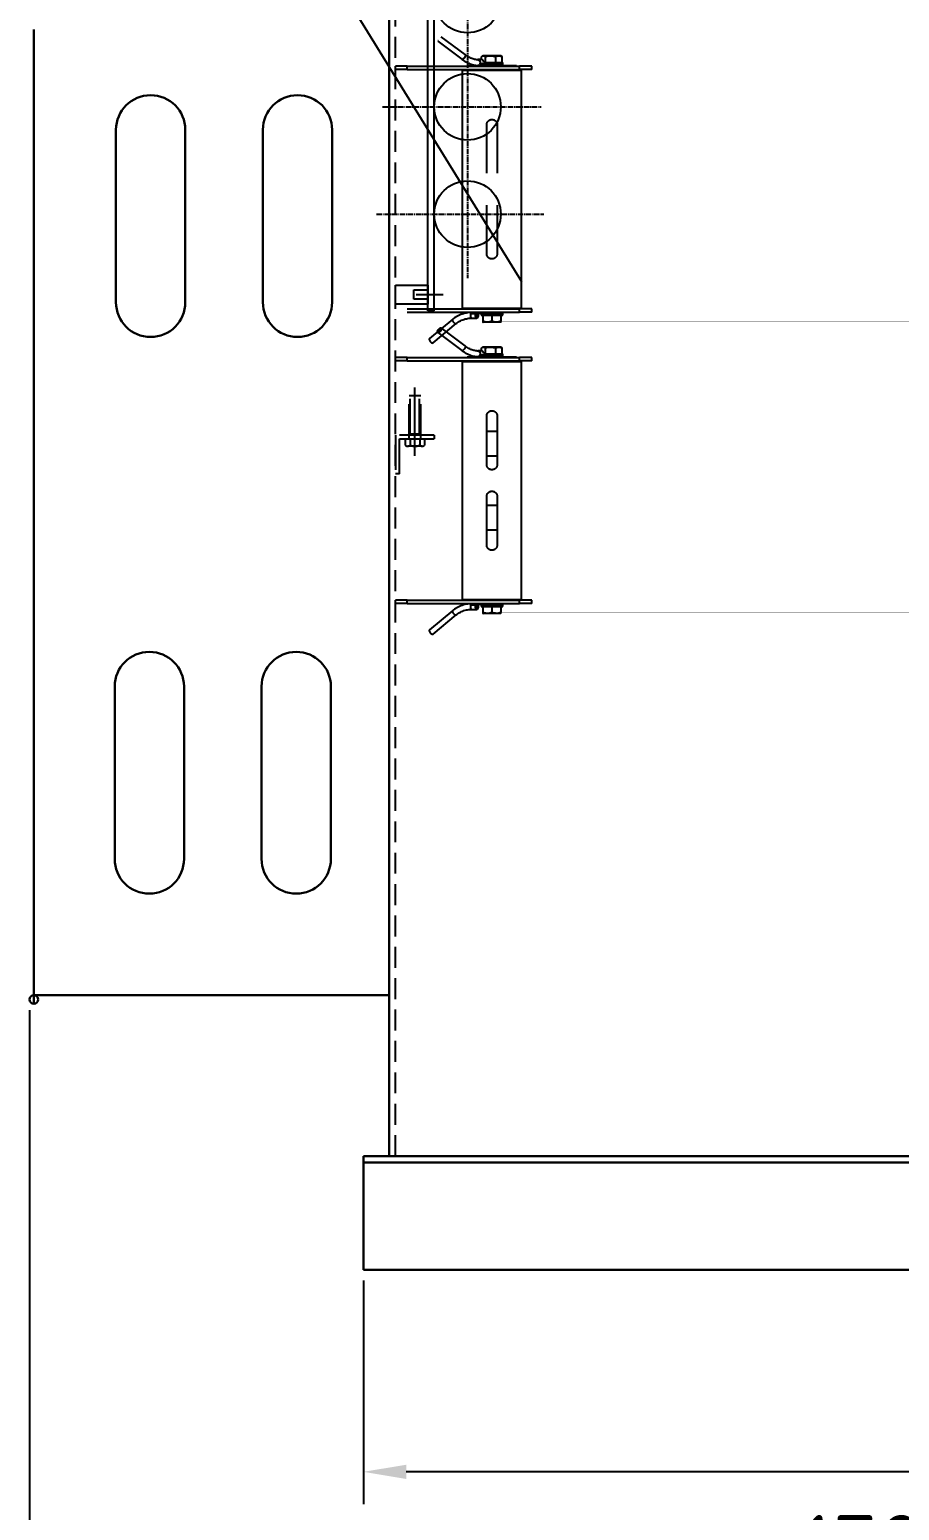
# Model space of a CAD drawing. Header units: millimetres. Extents: x 208456 to 224154, y -159503 to -153953.
# Drawn here: x 219588 to 220399, y -156872 to -155492 of the extents above; entities that cross this region are included whole.
import ezdxf

# ---------------------------------------------------------------- set-up
doc = ezdxf.new("R2010")
doc.units = ezdxf.units.MM
doc.header["$LTSCALE"] = 13
for name, pattern in [('CENTER', [50.8, 31.75, -6.35, 6.35, -6.35]), ('CENTER2', [1.125, 0.75, -0.125, 0.125, -0.125]), ('CENTERX2', [101.6, 63.5, -12.7, 12.7, -12.7]), ('DASHED', [0.75, 0.5, -0.25])]:
    doc.linetypes.add(name, pattern=pattern)
doc.layers.get('0').update_dxf_attribs({"color": 1, "linetype": 'CENTER'})
for name, color, linetype in [('1', 4, 'Continuous'), ('1轮廓实线层', 7, 'Continuous'), ('4虚线层', 6, 'DASHED'), ('中心线', 1, 'CENTER2'), ('粗实线', 4, 'Continuous')]:
    doc.layers.add(name, color=color, linetype=linetype)
doc.layers.add('标注、文本', color=3, linetype='Continuous', lineweight=25)
doc.styles.get("Standard").update_dxf_attribs({"font": 'gbenor.shx', "bigfont": 'gbcbig.shx'})
doc.dimstyles.new('1-15', dxfattribs={"dimscale": 20, "dimtxt": 3.5, "dimasz": 2, "dimexe": 1.5, "dimexo": 0.5, "dimgap": 0.5, "dimtad": 1, "dimtoh": 1, "dimdec": 1, "dimdsep": 46, "dimtxsty": 'Standard', "dimcen": 2.5, "dimclrd": 3, "dimclre": 3, "dimclrt": 3, "dimadec": 0, "dimazin": 2, "dimtfac": 1, "dimtdec": 1, "dimtmove": 0, "dimatfit": 2, "dimfxl": 1, "dimarcsym": 0})

# ---------------------------------------------------------------- blocks, each defined once
blk = doc.blocks.new('A$C5957240F')
at = {"layer": '1', "color": 1, "linetype": 'CENTERX2', "lineweight": -3, "ltscale": 0.1}
blk.add_line((18, 16.7), (18, 80.4), dxfattribs=at)
at = {"layer": '4虚线层', "ltscale": 5}
for p, q in [((12.6, 32.4), (12.6, 72.9)), ((12.6, 72.9), (23.4, 72.9)), ((13.7, 37.2), (13.7, 72.9)), ((22.3, 37.2), (22.3, 72.9)), ((23.4, 32.4), (23.4, 72.9)), ((36, 36), (0, 36)), ((0, 36), (0, 0)), ((3.6, 0), (3.6, 32.4)), ((3.6, 32.4), (36, 32.4)), ((9, 32.4), (27, 32.4)), ((9, 32.4), (9, 26.7)), ((12.6, 37.2), (23.4, 37.2)), ((13.5, 32.4), (13.5, 26.7)), ((22.5, 32.4), (22.5, 26.7)), ((27, 32.4), (27, 26.7)), ((36, 36), (36, 32.4)), ((24.8, 25.6), (18, 25.6)), ((3.6, 0), (0, 0))]:
    blk.add_line(p, q, dxfattribs=at)
at = {"layer": '4虚线层'}
blk.add_line((18, 25.6), (11.2, 25.6), dxfattribs=at)
blk.add_arc((11.2, 28.7), 3.01, 221.6088, 318.3912, dxfattribs=at)
at = {"layer": '4虚线层', "ltscale": 5}
for centre, radius, start, end in [((18, 36.2), 10.5, 244.676, 295.324), ((24.8, 28.7), 3.01, 221.6088, 318.3912)]:
    blk.add_arc(centre, radius, start, end, dxfattribs=at)
blk = doc.blocks.new('846712')
at = {"layer": '1轮廓实线层', "color": 0, "ltscale": 0.5}
for p, q in [((12564.4, -718.9), (12558.4, -718.9)), ((12558.4, -1098.9), (12558.4, -718.9)), ((12564.4, -1098.9), (12564.4, -718.9)), ((12547.6, -733.9), (12572.7, -733.9)), ((12547.6, -1083.9), (12572.7, -1083.9)), ((12558.4, -1098.9), (12564.4, -1098.9))]:
    blk.add_line(p, q, dxfattribs=at)
at = {"layer": '中心线', "color": 1, "ltscale": 0.5}
for p, q in [((12595.4, -758.1), (12595.4, -1068.6)), ((12535.8, -808.9), (12660.2, -808.9)), ((12516.2, -908.9), (12664, -908.9)), ((12510.6, -1008.9), (12666.4, -1008.9))]:
    blk.add_line(p, q, dxfattribs=at)
at = {"layer": '标注、文本'}
for centre in [(12595.4, -808.9), (12595.4, -908.9), (12595.4, -1008.9)]:
    blk.add_circle(centre, 31, dxfattribs=at)
blk = doc.blocks.new('A$C35956794')
at = {"layer": '4虚线层', "ltscale": 5}
for points in [[(17.7, 373.9), (47.7, 373.9), (47.7, 356.1), (17.7, 356.1)], [(17.7, 373.9), (47.7, 373.9), (47.7, 356.1), (17.7, 356.1)], [(34.8, 369.3), (47.7, 369.3), (47.7, 360.7), (34.8, 360.7)], [(34.8, 369.3), (47.7, 369.3), (47.7, 360.7), (34.8, 360.7)], [(17.7, 23.9), (47.7, 23.9), (47.7, 6.1), (17.7, 6.1)], [(17.7, 23.9), (47.7, 23.9), (47.7, 6.1), (17.7, 6.1)], [(34.8, 19.3), (47.7, 19.3), (47.7, 10.7), (34.8, 10.7)], [(34.8, 19.3), (47.7, 19.3), (47.7, 10.7), (34.8, 10.7)]]:
    blk.add_lwpolyline(points, close=True, dxfattribs=at)
at = {"layer": '标注、文本'}
blk.add_blockref('846712', (-12510.6, 1098.9), dxfattribs=at)
blk = doc.blocks.new('*D1668')
at = {"layer": 'Defpoints', "color": 0, "lineweight": -3, "transparency": 16777216}
for p in [(219898.9, -156647.7), (221183.9, -156647.7), (219898.9, -156836)]:
    blk.add_point(p, dxfattribs=at)
at = {"layer": '标注、文本', "color": 3, "lineweight": -2, "transparency": 16777216}
for p, q in [((219898.9, -156657.7), (219898.9, -156866)), ((221183.9, -156657.7), (221183.9, -156866)), ((221143.9, -156836), (219938.9, -156836))]:
    blk.add_line(p, q, dxfattribs=at)
at = {"layer": '标注、文本', "color": 3, "lineweight": -3, "transparency": 16777216}
for points in [[(219938.9, -156829.4), (219938.9, -156842.7), (219898.9, -156836)], [(221143.9, -156829.4), (221143.9, -156842.7), (221183.9, -156836)]]:
    blk.add_solid(points, dxfattribs=at)
at = {"layer": '标注、文本', "color": 3, "transparency": 16777216, "insert": (220541.4, -156791), "char_height": 70, "attachment_point": 5}
blk.add_mtext('1285', dxfattribs=at)
blk = doc.blocks.new('*D1673')
at = {"layer": 'Defpoints', "color": 0, "lineweight": -3, "transparency": 16777216}
for p in [(219587.7, -156395.7), (221183.9, -156647.7), (221183.9, -156956.2)]:
    blk.add_point(p, dxfattribs=at)
at = {"layer": '标注、文本', "color": 3, "lineweight": -2, "transparency": 16777216}
for p, q in [((219587.7, -156405.7), (219587.7, -156986.2)), ((221183.9, -156657.7), (221183.9, -156986.2)), ((219627.7, -156956.2), (221143.9, -156956.2))]:
    blk.add_line(p, q, dxfattribs=at)
at = {"layer": '标注、文本', "color": 3, "lineweight": -3, "transparency": 16777216}
for points in [[(219627.7, -156949.5), (219627.7, -156962.8), (219587.7, -156956.2)], [(221143.9, -156949.5), (221143.9, -156962.8), (221183.9, -156956.2)]]:
    blk.add_solid(points, dxfattribs=at)
at = {"layer": '标注、文本', "color": 3, "transparency": 16777216, "insert": (220385.8, -156911.2), "char_height": 70, "attachment_point": 5}
blk.add_mtext('1596', dxfattribs=at)

msp = doc.modelspace()

# ---------------------------------------------------------------- linework, layer by layer
at = {"color": 7, "linetype": 'Continuous', "lineweight": 25}
for p, q in [((219993.723, -155514.976), (219971.31, -155498.294)), ((219968.205, -155502.465), (219990.618, -155519.148)), ((219968.44, -155501.705), (219968.653, -155501.863)), ((219928.756, -155528.977), (219928.756, -155525.727)), ((219928.756, -155525.727), (219928.928, -155525.727)), ((219928.928, -155528.977), (219928.928, -155525.727)), ((219939.552, -155525.727), (219928.928, -155525.727)), ((219939.552, -155528.977), (219939.552, -155525.727)), ((219939.552, -155525.727), (220044.552, -155525.727)), ((219995.742, -155525.227), (219995.742, -155525.727)), ((219995.742, -155525.227), (220018.598, -155525.227)), ((220003.876, -155524.892), (220003.876, -155525.227)), ((220008.977, -155519.627), (220005.812, -155519.627)), ((220007.747, -155523.687), (220007.747, -155525.227)), ((220010.912, -155523.687), (220007.747, -155523.687)), ((220009.096, -155519.631), (220009.096, -155516.927)), ((220010.514, -155515.927), (220009.621, -155516.521)), ((220010.514, -155515.927), (220021.894, -155515.927)), ((220010.912, -155524.227), (220010.912, -155523.687)), ((220010.912, -155524.227), (220010.912, -155525.227)), ((220010.912, -155524.227), (220017.902, -155524.227)), ((220011.145, -155522.427), (220028.742, -155522.427)), ((220012.823, -155522.427), (220012.823, -155516.927)), ((220017.902, -155524.227), (220028.742, -155524.227)), ((220018.598, -155525.227), (220041.742, -155525.227)), ((220021.894, -155515.927), (220026.97, -155515.927)), ((220022.468, -155522.427), (220022.468, -155516.927)), ((220022.597, -155524.227), (220022.597, -155525.227)), ((220027.863, -155516.521), (220026.97, -155515.927)), ((220027.242, -155525.227), (220027.242, -155524.227)), ((220028.388, -155522.427), (220028.388, -155516.927)), ((220028.742, -155524.227), (220028.742, -155522.427)), ((220041.742, -155525.727), (220041.742, -155525.227)), ((220044.552, -155528.977), (220044.552, -155525.727)), ((220055.886, -155525.727), (220044.552, -155525.727)), ((220055.886, -155528.977), (220055.886, -155525.727)), ((219928.756, -155528.977), (219928.928, -155528.977)), ((219939.552, -155528.977), (219928.928, -155528.977)), ((219939.552, -155528.977), (220044.552, -155528.977)), ((219991.092, -155529.437), (219991.092, -155751.437)), ((219991.092, -155529.437), (220046.392, -155529.437)), ((219997.492, -155528.977), (219997.492, -155529.437)), ((220014.395, -155528.977), (220014.377, -155528.995)), ((220039.992, -155529.437), (220039.992, -155528.977)), ((220055.886, -155528.977), (220044.552, -155528.977)), ((220046.392, -155751.437), (220046.392, -155529.437)), ((220013.842, -155625.537), (220013.842, -155580.337)), ((220023.642, -155580.337), (220023.642, -155625.537)), ((220013.842, -155700.537), (220013.842, -155655.337)), ((220023.642, -155655.337), (220023.642, -155700.537)), ((219939.552, -155751.897), (220044.552, -155751.897)), ((219939.552, -155755.147), (220044.552, -155755.147)), ((219982.142, -155761.721), (219960.502, -155779.681)), ((219982.205, -155761.676), (219982.142, -155761.721)), ((219991.092, -155751.437), (220046.392, -155751.437)), ((219997.492, -155751.437), (219997.492, -155751.897)), ((219999.048, -155756.686), (219999.048, -155755.147)), ((220003.622, -155756.686), (219999.048, -155756.686)), ((220000.057, -155760.747), (220004.632, -155760.747)), ((220003.622, -155756.147), (220003.622, -155755.147)), ((220008.914, -155756.147), (220003.622, -155756.147)), ((220003.622, -155756.686), (220003.622, -155756.147)), ((220005.641, -155756.147), (220005.641, -155756.686)), ((220008.742, -155756.147), (220008.742, -155757.947)), ((220008.742, -155757.947), (220028.742, -155757.947)), ((220008.914, -155756.147), (220028.742, -155756.147)), ((220010.317, -155757.947), (220010.317, -155763.447)), ((220012.469, -155756.147), (220012.469, -155755.147)), ((220014.61, -155751.671), (220014.385, -155751.897)), ((220014.432, -155755.147), (220014.583, -155755.298)), ((220018.742, -155757.947), (220018.742, -155763.447)), ((220027.167, -155757.947), (220027.167, -155763.447)), ((220027.242, -155756.147), (220027.242, -155755.147)), ((220028.742, -155757.947), (220028.742, -155756.147)), ((220039.992, -155751.897), (220039.992, -155751.437)), ((220044.552, -155755.147), (220044.552, -155751.897)), ((220055.886, -155751.897), (220044.552, -155751.897)), ((220055.886, -155755.147), (220044.552, -155755.147)), ((220055.886, -155755.147), (220055.886, -155751.897)), ((219963.823, -155783.682), (219985.463, -155765.723)), ((219968.205, -155773.977), (219990.618, -155790.66)), ((219968.44, -155773.217), (219968.653, -155773.376)), ((219970.862, -155770.408), (219970.649, -155770.249)), ((219993.723, -155786.489), (219971.31, -155769.806)), ((220010.317, -155764.315), (220010.514, -155764.447)), ((220026.97, -155764.447), (220010.514, -155764.447)), ((220026.97, -155764.447), (220027.167, -155764.315)), ((220009.096, -155791.143), (220009.096, -155788.439)), ((220010.514, -155787.439), (220009.621, -155788.034)), ((220010.514, -155787.439), (220021.894, -155787.439)), ((220012.823, -155793.939), (220012.823, -155788.439)), ((220021.894, -155787.439), (220026.97, -155787.439)), ((220022.468, -155793.939), (220022.468, -155788.439)), ((220027.863, -155788.034), (220026.97, -155787.439)), ((220028.388, -155793.939), (220028.388, -155788.439)), ((219928.756, -155800.489), (219928.756, -155797.239)), ((219928.756, -155797.239), (219928.928, -155797.239)), ((219928.756, -155800.489), (219928.928, -155800.489)), ((219928.928, -155800.489), (219928.928, -155797.239)), ((219939.552, -155797.239), (219928.928, -155797.239)), ((219939.552, -155800.489), (219928.928, -155800.489)), ((219939.552, -155800.489), (219939.552, -155797.239)), ((219939.552, -155797.239), (220044.552, -155797.239)), ((219939.552, -155800.489), (220044.552, -155800.489)), ((219991.092, -155800.949), (219991.092, -156022.949)), ((219991.092, -155800.949), (220046.392, -155800.949)), ((219995.742, -155796.739), (219995.742, -155797.239)), ((219995.742, -155796.739), (220018.598, -155796.739)), ((219997.492, -155800.489), (219997.492, -155800.949)), ((220003.876, -155796.404), (220003.876, -155796.739)), ((220008.977, -155791.139), (220005.812, -155791.139)), ((220007.747, -155795.2), (220007.747, -155796.739)), ((220010.912, -155795.2), (220007.747, -155795.2)), ((220010.912, -155795.739), (220010.912, -155795.2)), ((220010.912, -155795.739), (220010.912, -155796.739)), ((220010.912, -155795.739), (220017.902, -155795.739)), ((220011.145, -155793.939), (220028.742, -155793.939)), ((220014.395, -155800.489), (220014.377, -155800.507)), ((220017.902, -155795.739), (220028.742, -155795.739)), ((220018.598, -155796.739), (220041.742, -155796.739)), ((220022.597, -155795.739), (220022.597, -155796.739)), ((220027.242, -155796.739), (220027.242, -155795.739)), ((220028.742, -155795.739), (220028.742, -155793.939)), ((220039.992, -155800.949), (220039.992, -155800.489)), ((220041.742, -155797.239), (220041.742, -155796.739)), ((220044.552, -155800.489), (220044.552, -155797.239)), ((220055.886, -155797.239), (220044.552, -155797.239)), ((220055.886, -155800.489), (220044.552, -155800.489)), ((220046.392, -156022.949), (220046.392, -155800.949)), ((220055.886, -155800.489), (220055.886, -155797.239)), ((220013.842, -155897.049), (220013.842, -155851.849)), ((220023.642, -155851.849), (220023.642, -155897.049)), ((220013.842, -155865.949), (220018.742, -155865.949)), ((220018.742, -155865.949), (220023.642, -155865.949)), ((220013.842, -155888.949), (220018.742, -155888.949)), ((220018.742, -155888.949), (220023.642, -155888.949)), ((220013.842, -155972.049), (220013.842, -155926.849)), ((220023.642, -155926.849), (220023.642, -155972.049)), ((220013.842, -155934.949), (220018.742, -155934.949)), ((220018.742, -155934.949), (220023.642, -155934.949)), ((220013.842, -155957.949), (220018.742, -155957.949)), ((220018.742, -155957.949), (220023.642, -155957.949)), ((219928.756, -156026.659), (219928.756, -156023.409)), ((219928.756, -156023.409), (219928.928, -156023.409)), ((219928.928, -156026.659), (219928.928, -156023.409)), ((219939.552, -156023.409), (219928.928, -156023.409)), ((219939.552, -156026.659), (219939.552, -156023.409)), ((219939.552, -156023.409), (220044.552, -156023.409)), ((219991.092, -156022.949), (220046.392, -156022.949)), ((219997.492, -156022.949), (219997.492, -156023.409)), ((220014.61, -156023.184), (220014.385, -156023.409)), ((220039.992, -156023.409), (220039.992, -156022.949)), ((220044.552, -156026.659), (220044.552, -156023.409)), ((220055.886, -156023.409), (220044.552, -156023.409)), ((220055.886, -156026.659), (220055.886, -156023.409)), ((219928.756, -156026.659), (219928.928, -156026.659)), ((219939.552, -156026.659), (219928.928, -156026.659)), ((219939.552, -156026.659), (220044.552, -156026.659)), ((219982.142, -156033.233), (219960.502, -156051.193)), ((219963.823, -156055.195), (219985.463, -156037.235)), ((219982.205, -156033.188), (219982.142, -156033.233)), ((219999.048, -156028.198), (219999.048, -156026.659)), ((220003.622, -156028.198), (219999.048, -156028.198)), ((220000.057, -156032.259), (220004.632, -156032.259)), ((220003.622, -156027.659), (220003.622, -156026.659)), ((220008.914, -156027.659), (220003.622, -156027.659)), ((220003.622, -156028.198), (220003.622, -156027.659)), ((220005.641, -156027.659), (220005.641, -156028.198)), ((220008.742, -156027.659), (220008.742, -156029.459)), ((220008.742, -156029.459), (220028.742, -156029.459)), ((220008.914, -156027.659), (220028.742, -156027.659)), ((220010.317, -156029.459), (220010.317, -156034.959)), ((220010.317, -156035.828), (220010.514, -156035.959)), ((220026.97, -156035.959), (220010.514, -156035.959)), ((220012.469, -156027.659), (220012.469, -156026.659)), ((220014.432, -156026.659), (220014.583, -156026.81)), ((220018.742, -156029.459), (220018.742, -156034.959)), ((220026.97, -156035.959), (220027.167, -156035.828)), ((220027.167, -156029.459), (220027.167, -156034.959)), ((220027.242, -156027.659), (220027.242, -156026.659)), ((220028.742, -156029.459), (220028.742, -156027.659)), ((220055.886, -156026.659), (220044.552, -156026.659))]:
    msp.add_line(p, q, dxfattribs=at)
at = {"color": 8, "linetype": 'Continuous', "lineweight": 25, "flags": 128}
for points in [[(219993.723, -155514.976), (219993.936, -155515.269), (219994, -155515.784), (219993.866, -155516.438), (219993.548, -155517.16), (219993.081, -155517.871), (219992.516, -155518.494), (219991.912, -155518.962)], [(219982.142, -155761.721), (219981.961, -155761.99), (219981.916, -155762.491), (219982.076, -155763.126), (219982.422, -155763.826), (219982.919, -155764.514), (219983.511, -155765.116), (219984.134, -155765.567), (219984.722, -155765.819), (219985.21, -155765.843), (219985.462, -155765.723)], [(219993.723, -155786.489), (219993.936, -155786.781), (219994, -155787.297), (219993.866, -155787.951), (219993.548, -155788.672), (219993.081, -155789.383), (219992.516, -155790.007), (219991.912, -155790.475)], [(219982.142, -156033.233), (219981.961, -156033.502), (219981.916, -156034.004), (219982.076, -156034.639), (219982.422, -156035.338), (219982.919, -156036.026), (219983.511, -156036.629), (219984.134, -156037.08), (219984.722, -156037.331), (219985.21, -156037.355), (219985.462, -156037.235)]]:
    msp.add_lwpolyline(points, dxfattribs=at)
at = {"color": 7, "linetype": 'Continuous', "lineweight": 25, "flags": 128}
for points in [[(220007.747, -155523.687), (220007.961, -155522.783), (220007.93, -155521.837), (220007.657, -155520.959), (220007.173, -155520.248), (220006.534, -155519.786), (220005.812, -155519.627), (220005.089, -155519.786), (220005.078, -155519.792)], [(220006.682, -155524.771), (220006.046, -155525.009), (220005.812, -155525.027)], [(220005.818, -155519.827), (220005.91, -155519.83), (220006.557, -155520.011), (220007.124, -155520.455), (220007.548, -155521.112), (220007.784, -155521.912), (220007.807, -155522.767), (220007.613, -155523.586), (220007.224, -155524.279), (220006.682, -155524.771)], [(220000.057, -155760.747), (219999.681, -155760.587), (219999.347, -155760.125), (219999.095, -155759.414), (219998.952, -155758.536), (219998.936, -155757.591), (219999.048, -155756.686)], [(220005.641, -155756.686), (220005.753, -155757.591), (220005.737, -155758.536), (220005.595, -155759.414), (220005.342, -155760.125), (220005.008, -155760.587), (220004.632, -155760.747), (220004.255, -155760.587), (220003.922, -155760.125), (220003.669, -155759.414), (220003.527, -155758.536), (220003.51, -155757.591), (220003.622, -155756.686)], [(220004.452, -155756.151), (220004.188, -155756.458), (220003.992, -155756.991), (220003.893, -155757.67), (220003.907, -155758.391), (220004.031, -155759.045), (220004.246, -155759.531), (220004.52, -155759.776), (220004.811, -155759.742), (220005.075, -155759.435), (220005.271, -155758.902), (220005.37, -155758.223), (220005.357, -155757.502), (220005.233, -155756.848), (220005.017, -155756.362), (220004.804, -155756.147)], [(220004.632, -155756.147), (220004.91, -155756.284), (220005.146, -155756.674), (220005.303, -155757.258), (220005.359, -155757.947), (220005.303, -155758.635), (220005.146, -155759.219), (220004.91, -155759.609), (220004.632, -155759.747), (220004.354, -155759.609), (220004.118, -155759.219), (220003.96, -155758.635), (220003.905, -155757.947), (220003.96, -155757.258), (220004.118, -155756.674), (220004.354, -155756.284), (220004.632, -155756.147)], [(219969.499, -155773.792), (219968.924, -155774.054), (219968.439, -155774.082), (219968.097, -155773.872), (219967.935, -155773.448), (219967.97, -155772.855), (219968.199, -155772.158), (219968.597, -155771.432), (219969.121, -155770.756), (219969.713, -155770.202), (219970.311, -155769.832), (219970.848, -155769.685), (219971.267, -155769.777), (219971.523, -155770.098), (219971.587, -155770.614), (219971.453, -155771.268), (219971.135, -155771.99), (219970.668, -155772.701), (219970.102, -155773.324), (219969.499, -155773.792)], [(219969.728, -155770.381), (219969.22, -155770.79), (219968.761, -155771.343), (219968.422, -155771.955), (219968.253, -155772.533), (219968.281, -155772.99), (219968.501, -155773.255), (219968.881, -155773.289), (219969.361, -155773.085), (219969.869, -155772.676), (219970.327, -155772.124), (219970.667, -155771.511), (219970.835, -155770.933), (219970.808, -155770.477), (219970.587, -155770.211), (219970.208, -155770.178), (219969.728, -155770.381)], [(219968.653, -155773.376), (219968.714, -155773.414), (219969.093, -155773.447), (219969.573, -155773.244), (219970.082, -155772.835), (219970.54, -155772.282), (219970.88, -155771.67), (219971.048, -155771.091), (219971.02, -155770.635), (219970.862, -155770.408)], [(219960.502, -155779.681), (219960.321, -155779.95), (219960.276, -155780.451), (219960.436, -155781.086), (219960.782, -155781.786), (219961.279, -155782.474), (219961.871, -155783.076), (219962.494, -155783.527), (219963.082, -155783.779), (219963.57, -155783.803), (219963.823, -155783.682)], [(220007.747, -155795.2), (220007.961, -155794.295), (220007.93, -155793.349), (220007.657, -155792.471), (220007.173, -155791.76), (220006.534, -155791.299), (220005.812, -155791.139), (220005.089, -155791.299), (220005.078, -155791.304)], [(220006.682, -155796.283), (220006.046, -155796.521), (220005.812, -155796.539)], [(220005.818, -155791.339), (220005.91, -155791.342), (220006.557, -155791.524), (220007.124, -155791.967), (220007.548, -155792.625), (220007.784, -155793.424), (220007.807, -155794.28), (220007.613, -155795.098), (220007.224, -155795.791), (220006.682, -155796.283)], [(220000.057, -156032.259), (219999.681, -156032.099), (219999.347, -156031.637), (219999.095, -156030.927), (219998.952, -156030.049), (219998.936, -156029.103), (219999.048, -156028.198)], [(220005.641, -156028.198), (220005.753, -156029.103), (220005.737, -156030.049), (220005.595, -156030.927), (220005.342, -156031.637), (220005.008, -156032.099), (220004.632, -156032.259), (220004.255, -156032.099), (220003.922, -156031.637), (220003.669, -156030.927), (220003.527, -156030.049), (220003.51, -156029.103), (220003.622, -156028.198)], [(220004.452, -156027.663), (220004.188, -156027.97), (220003.992, -156028.504), (220003.893, -156029.183), (220003.907, -156029.904), (220004.031, -156030.557), (220004.246, -156031.043), (220004.52, -156031.288), (220004.811, -156031.255), (220005.075, -156030.948), (220005.271, -156030.414), (220005.37, -156029.735), (220005.357, -156029.014), (220005.233, -156028.361), (220005.017, -156027.875), (220004.804, -156027.659)], [(220004.632, -156027.659), (220004.91, -156027.796), (220005.146, -156028.186), (220005.303, -156028.77), (220005.359, -156029.459), (220005.303, -156030.148), (220005.146, -156030.732), (220004.91, -156031.122), (220004.632, -156031.259), (220004.354, -156031.122), (220004.118, -156030.732), (220003.96, -156030.148), (220003.905, -156029.459), (220003.96, -156028.77), (220004.118, -156028.186), (220004.354, -156027.796), (220004.632, -156027.659)], [(219960.502, -156051.193), (219960.321, -156051.462), (219960.276, -156051.964), (219960.436, -156052.599), (219960.782, -156053.298), (219961.279, -156053.986), (219961.871, -156054.588), (219962.494, -156055.04), (219963.082, -156055.291), (219963.57, -156055.315), (219963.823, -156055.195)]]:
    msp.add_lwpolyline(points, dxfattribs=at)
at = {"color": 8, "linetype": 'Continuous', "lineweight": 25}
for centre in [(219991.131, -155518.114), (219991.131, -155789.626)]:
    msp.add_arc(centre, 1.154, 243.633573, 312.663105, dxfattribs=at)
at = {"color": 7, "linetype": 'Continuous', "lineweight": 25}
for centre in [(220008.417, -155522.385), (220008.417, -155793.898)]:
    msp.add_arc(centre, 2.815, 332.443347, 78.514186, dxfattribs=at)
for points, knots in [([(219990.618, -155519.148), (219990.99, -155519.418), (219992.064, -155520.201), (219993.867, -155521.352), (219996.023, -155522.528), (219998.186, -155523.491), (220000.34, -155524.235), (220002.466, -155524.743), (220004.292, -155524.992), (220005.392, -155525.017), (220005.812, -155525.027)], [0, 0, 0, 0, 0.07388842, 0.21371772, 0.35385325, 0.49421458, 0.63460557, 0.77467987, 0.91397562, 1, 1, 1, 1]), ([(220005.812, -155519.827), (220005.556, -155519.821), (220004.795, -155519.806), (220003.447, -155519.631), (220001.751, -155519.223), (219999.992, -155518.607), (219998.186, -155517.79), (219996.347, -155516.773), (219994.854, -155515.803), (219993.98, -155515.165), (219993.723, -155514.976)], [0, 0, 0, 0, 0.07393718, 0.22073726, 0.36587228, 0.50980083, 0.65324679, 0.79660808, 0.94007733, 1, 1, 1, 1]), ([(220009.096, -155516.927), (220009.312, -155516.753), (220009.745, -155516.404), (220010.506, -155516.056), (220011.386, -155516.023), (220012.191, -155516.408), (220012.664, -155516.796), (220012.823, -155516.927)], [0, 0, 0, 0, 0.17798055, 0.35780075, 0.60849085, 0.86849113, 1, 1, 1, 1]), ([(220012.823, -155516.927), (220013.668, -155516.673), (220015.383, -155516.159), (220017.923, -155515.982), (220020.315, -155516.27), (220021.745, -155516.706), (220022.468, -155516.927)], [0, 0, 0, 0, 0.26841547, 0.54480958, 0.7698053, 1, 1, 1, 1]), ([(220022.468, -155516.927), (220022.987, -155516.673), (220024.039, -155516.159), (220025.598, -155515.982), (220027.066, -155516.27), (220027.944, -155516.706), (220028.388, -155516.927)], [0, 0, 0, 0, 0.26841547, 0.54480958, 0.7698053, 1, 1, 1, 1]), ([(220028.388, -155516.927), (220028.23, -155516.781), (220028.054, -155516.618), (220027.87, -155516.534), (220027.851, -155516.525)], [0, 0, 0, 0, 0.894087446, 1, 1, 1, 1]), ([(220013.842, -155580.337), (220013.845, -155580.208), (220013.851, -155579.951), (220013.914, -155579.432), (220014.07, -155578.787), (220014.387, -155578.043), (220014.752, -155577.47), (220015.1, -155577.05), (220015.387, -155576.758), (220015.701, -155576.487), (220016.037, -155576.244), (220016.39, -155576.031), (220016.761, -155575.849), (220017.15, -155575.696), (220017.515, -155575.588), (220017.847, -155575.516), (220018.141, -155575.47), (220018.44, -155575.443), (220018.775, -155575.432), (220019.145, -155575.448), (220019.55, -155575.498), (220019.953, -155575.583), (220020.347, -155575.701), (220020.726, -155575.85), (220021.091, -155576.03), (220021.443, -155576.241), (220021.777, -155576.482), (220022.088, -155576.749), (220022.375, -155577.04), (220022.641, -155577.359), (220022.878, -155577.699), (220023.085, -155578.056), (220023.262, -155578.429), (220023.408, -155578.822), (220023.587, -155579.45), (220023.619, -155579.964), (220023.642, -155580.337)], [0, 0, 0, 0, 0.02497312, 0.05010701, 0.10151133, 0.15361132, 0.20718361, 0.23351503, 0.26002659, 0.28710568, 0.31438111, 0.34089643, 0.36759799, 0.39489113, 0.42239068, 0.44160993, 0.46090165, 0.48041728, 0.50000923, 0.52610361, 0.55238141, 0.57923609, 0.60628912, 0.63238305, 0.65865619, 0.68549038, 0.71251683, 0.73886052, 0.76538458, 0.79247701, 0.81976616, 0.84627973, 0.87297967, 0.90027184, 0.92777071, 1, 1, 1, 1]), ([(220023.642, -155700.537), (220023.639, -155700.671), (220023.632, -155700.94), (220023.58, -155701.344), (220023.496, -155701.748), (220023.378, -155702.141), (220023.178, -155702.648), (220022.916, -155703.129), (220022.597, -155703.571), (220022.24, -155703.987), (220021.831, -155704.357), (220021.38, -155704.673), (220021.023, -155704.88), (220020.649, -155705.056), (220020.257, -155705.203), (220019.856, -155705.314), (220019.315, -155705.416), (220018.764, -155705.45), (220018.217, -155705.414), (220017.679, -155705.333), (220017.154, -155705.186), (220016.653, -155704.975), (220016.171, -155704.723), (220015.722, -155704.412), (220015.316, -155704.048), (220015.034, -155703.749), (220014.778, -155703.427), (220014.547, -155703.08), (220014.347, -155702.716), (220014.179, -155702.338), (220014.044, -155701.948), (220013.941, -155701.543), (220013.86, -155701.071), (220013.849, -155700.733), (220013.842, -155700.537)], [0, 0, 0, 0, 0.02609023, 0.05236396, 0.07921474, 0.10626388, 0.13235363, 0.18540567, 0.21242717, 0.23877503, 0.29235335, 0.31964724, 0.34615884, 0.37285687, 0.40014715, 0.42764409, 0.45387624, 0.50725102, 0.53446025, 0.56041157, 0.61318997, 0.64007698, 0.6661701, 0.71922152, 0.74623914, 0.77268179, 0.79930688, 0.82650876, 0.85391105, 0.8803761, 0.90702837, 0.93427573, 0.96173067, 1, 1, 1, 1]), ([(219999.048, -155755.372), (219998.896, -155755.375), (219997.852, -155755.396), (219995.936, -155755.603), (219993.338, -155756.088), (219990.812, -155756.821), (219988.377, -155757.78), (219986.053, -155758.966), (219983.964, -155760.279), (219982.712, -155761.27), (219982.142, -155761.721)], [0, 0, 0, 0, 0.0244802, 0.16753566, 0.31048612, 0.45326063, 0.59588108, 0.7383805, 0.88080084, 1, 1, 1, 1]), ([(219985.463, -155765.723), (219985.766, -155765.479), (219986.679, -155764.745), (219988.31, -155763.669), (219990.387, -155762.579), (219992.578, -155761.713), (219994.858, -155761.075), (219997.167, -155760.685), (219998.777, -155760.56), (219999.593, -155760.552), (219999.647, -155760.551)], [0, 0, 0, 0, 0.07650406, 0.23018313, 0.38397567, 0.53777595, 0.6914736, 0.84498522, 0.98979249, 1, 1, 1, 1]), ([(220014.61, -155755.271), (220014.493, -155755.388), (220014.259, -155755.623), (220014.025, -155755.858), (220013.907, -155755.975)], [0, 0, 0, 0, 0.49995622, 1, 1, 1, 1]), ([(220010.317, -155763.447), (220010.317, -155763.618), (220010.317, -155763.961), (220010.317, -155764.284), (220010.317, -155764.264), (220010.317, -155764.256)], [0, 0, 0, 0, 0.35587317, 0.715424747, 1, 1, 1, 1]), ([(220018.742, -155763.447), (220018.004, -155763.7), (220016.506, -155764.214), (220014.288, -155764.391), (220012.198, -155764.103), (220010.949, -155763.667), (220010.317, -155763.447)], [0, 0, 0, 0, 0.268415472, 0.54480958, 0.769805304, 1, 1, 1, 1]), ([(220027.167, -155763.447), (220026.429, -155763.7), (220024.931, -155764.214), (220022.713, -155764.391), (220020.623, -155764.103), (220019.374, -155763.667), (220018.742, -155763.447)], [0, 0, 0, 0, 0.26841547, 0.54480958, 0.7698053, 1, 1, 1, 1]), ([(220027.167, -155764.251), (220027.167, -155764.262), (220027.167, -155764.286), (220027.167, -155763.963), (220027.167, -155763.619), (220027.167, -155763.447)], [0, 0, 0, 0, 0.28452909, 0.64006316, 1, 1, 1, 1]), ([(219990.618, -155790.66), (219990.99, -155790.931), (219992.064, -155791.713), (219993.867, -155792.865), (219996.023, -155794.04), (219998.186, -155795.003), (220000.34, -155795.747), (220002.466, -155796.256), (220004.292, -155796.505), (220005.392, -155796.529), (220005.812, -155796.539)], [0, 0, 0, 0, 0.07388842, 0.21371772, 0.35385325, 0.49421458, 0.63460557, 0.77467987, 0.91397562, 1, 1, 1, 1]), ([(220005.812, -155791.339), (220005.556, -155791.334), (220004.795, -155791.319), (220003.447, -155791.143), (220001.751, -155790.735), (219999.992, -155790.12), (219998.186, -155789.303), (219996.347, -155788.285), (219994.854, -155787.316), (219993.98, -155786.677), (219993.723, -155786.489)], [0, 0, 0, 0, 0.07393718, 0.22073726, 0.36587228, 0.50980083, 0.65324679, 0.79660808, 0.94007733, 1, 1, 1, 1]), ([(220009.096, -155788.439), (220009.312, -155788.265), (220009.745, -155787.916), (220010.506, -155787.568), (220011.386, -155787.536), (220012.191, -155787.92), (220012.664, -155788.309), (220012.823, -155788.439)], [0, 0, 0, 0, 0.17798055, 0.35780075, 0.60849085, 0.86849113, 1, 1, 1, 1]), ([(220012.823, -155788.439), (220013.668, -155788.186), (220015.383, -155787.671), (220017.923, -155787.495), (220020.315, -155787.783), (220021.745, -155788.219), (220022.468, -155788.439)], [0, 0, 0, 0, 0.26841547, 0.54480958, 0.7698053, 1, 1, 1, 1]), ([(220022.468, -155788.439), (220022.987, -155788.186), (220024.039, -155787.671), (220025.598, -155787.495), (220027.066, -155787.783), (220027.944, -155788.219), (220028.388, -155788.439)], [0, 0, 0, 0, 0.26841547, 0.54480958, 0.7698053, 1, 1, 1, 1]), ([(220028.388, -155788.439), (220028.23, -155788.293), (220028.054, -155788.13), (220027.87, -155788.047), (220027.851, -155788.038)], [0, 0, 0, 0, 0.894087446, 1, 1, 1, 1]), ([(220013.842, -155851.849), (220013.845, -155851.721), (220013.851, -155851.463), (220013.914, -155850.945), (220014.07, -155850.3), (220014.387, -155849.555), (220014.752, -155848.982), (220015.1, -155848.563), (220015.387, -155848.27), (220015.701, -155848), (220016.037, -155847.757), (220016.39, -155847.544), (220016.761, -155847.361), (220017.15, -155847.208), (220017.515, -155847.1), (220017.847, -155847.028), (220018.141, -155846.983), (220018.44, -155846.955), (220018.775, -155846.945), (220019.145, -155846.96), (220019.55, -155847.01), (220019.953, -155847.095), (220020.347, -155847.213), (220020.726, -155847.363), (220021.091, -155847.542), (220021.443, -155847.754), (220021.777, -155847.994), (220022.088, -155848.261), (220022.375, -155848.553), (220022.641, -155848.871), (220022.878, -155849.211), (220023.085, -155849.568), (220023.262, -155849.942), (220023.408, -155850.334), (220023.587, -155850.963), (220023.619, -155851.477), (220023.642, -155851.849)], [0, 0, 0, 0, 0.02497312, 0.05010701, 0.10151133, 0.15361132, 0.20718361, 0.23351503, 0.26002659, 0.28710568, 0.31438111, 0.34089643, 0.36759799, 0.39489113, 0.42239068, 0.44160993, 0.46090165, 0.48041728, 0.50000923, 0.52610361, 0.55238141, 0.57923609, 0.60628912, 0.63238305, 0.65865619, 0.68549038, 0.71251683, 0.73886052, 0.76538458, 0.79247701, 0.81976616, 0.84627973, 0.87297967, 0.90027184, 0.92777071, 1, 1, 1, 1]), ([(220023.642, -155897.049), (220023.639, -155897.183), (220023.632, -155897.452), (220023.58, -155897.856), (220023.496, -155898.26), (220023.378, -155898.654), (220023.178, -155899.161), (220022.916, -155899.641), (220022.597, -155900.083), (220022.24, -155900.499), (220021.831, -155900.87), (220021.38, -155901.185), (220021.023, -155901.392), (220020.649, -155901.569), (220020.257, -155901.715), (220019.856, -155901.827), (220019.315, -155901.929), (220018.764, -155901.962), (220018.217, -155901.926), (220017.679, -155901.845), (220017.154, -155901.698), (220016.653, -155901.488), (220016.171, -155901.236), (220015.722, -155900.924), (220015.316, -155900.56), (220015.034, -155900.261), (220014.778, -155899.939), (220014.547, -155899.593), (220014.347, -155899.228), (220014.179, -155898.851), (220014.044, -155898.461), (220013.941, -155898.055), (220013.86, -155897.584), (220013.849, -155897.246), (220013.842, -155897.049)], [0, 0, 0, 0, 0.026090226, 0.052363963, 0.079214741, 0.106263881, 0.132353634, 0.185405675, 0.212427171, 0.238775035, 0.292353349, 0.31964724, 0.346158842, 0.372856867, 0.40014715, 0.427644091, 0.453876235, 0.50725102, 0.534460246, 0.560411569, 0.613189966, 0.640076982, 0.666170099, 0.719221523, 0.746239137, 0.772681792, 0.79930688, 0.826508763, 0.853911048, 0.880376096, 0.907028372, 0.934275725, 0.961730668, 1, 1, 1, 1]), ([(220013.842, -155926.849), (220013.845, -155926.721), (220013.851, -155926.463), (220013.914, -155925.945), (220014.07, -155925.3), (220014.387, -155924.555), (220014.752, -155923.982), (220015.1, -155923.563), (220015.387, -155923.27), (220015.701, -155923), (220016.037, -155922.757), (220016.39, -155922.544), (220016.761, -155922.361), (220017.15, -155922.208), (220017.515, -155922.1), (220017.847, -155922.028), (220018.141, -155921.983), (220018.44, -155921.955), (220018.775, -155921.945), (220019.145, -155921.96), (220019.55, -155922.01), (220019.953, -155922.095), (220020.347, -155922.213), (220020.726, -155922.363), (220021.091, -155922.542), (220021.443, -155922.754), (220021.777, -155922.994), (220022.088, -155923.261), (220022.375, -155923.553), (220022.641, -155923.871), (220022.878, -155924.211), (220023.085, -155924.568), (220023.262, -155924.942), (220023.408, -155925.334), (220023.587, -155925.963), (220023.619, -155926.477), (220023.642, -155926.849)], [0, 0, 0, 0, 0.02497312, 0.05010701, 0.10151133, 0.15361132, 0.20718361, 0.23351503, 0.26002659, 0.28710568, 0.31438111, 0.34089643, 0.36759799, 0.39489113, 0.42239068, 0.44160993, 0.46090165, 0.48041728, 0.50000923, 0.52610361, 0.55238141, 0.57923609, 0.60628912, 0.63238305, 0.65865619, 0.68549038, 0.71251683, 0.73886052, 0.76538458, 0.79247701, 0.81976616, 0.84627973, 0.87297967, 0.90027184, 0.92777071, 1, 1, 1, 1]), ([(220023.642, -155972.049), (220023.639, -155972.183), (220023.632, -155972.452), (220023.58, -155972.856), (220023.496, -155973.26), (220023.378, -155973.654), (220023.178, -155974.161), (220022.916, -155974.641), (220022.597, -155975.083), (220022.24, -155975.499), (220021.831, -155975.87), (220021.38, -155976.185), (220021.023, -155976.392), (220020.649, -155976.569), (220020.257, -155976.715), (220019.856, -155976.827), (220019.315, -155976.929), (220018.764, -155976.962), (220018.217, -155976.926), (220017.679, -155976.845), (220017.154, -155976.698), (220016.653, -155976.488), (220016.171, -155976.236), (220015.722, -155975.924), (220015.316, -155975.56), (220015.034, -155975.261), (220014.778, -155974.939), (220014.547, -155974.593), (220014.347, -155974.228), (220014.179, -155973.851), (220014.044, -155973.461), (220013.941, -155973.055), (220013.86, -155972.584), (220013.849, -155972.246), (220013.842, -155972.049)], [0, 0, 0, 0, 0.02609023, 0.05236396, 0.07921474, 0.10626388, 0.13235363, 0.18540567, 0.21242717, 0.23877503, 0.29235335, 0.31964724, 0.34615884, 0.37285687, 0.40014715, 0.42764409, 0.45387624, 0.50725102, 0.53446025, 0.56041157, 0.61318997, 0.64007698, 0.6661701, 0.71922152, 0.74623914, 0.77268179, 0.79930688, 0.82650876, 0.85391105, 0.8803761, 0.90702837, 0.93427573, 0.96173067, 1, 1, 1, 1]), ([(219999.048, -156026.884), (219998.896, -156026.887), (219997.852, -156026.909), (219995.936, -156027.115), (219993.338, -156027.601), (219990.812, -156028.333), (219988.377, -156029.292), (219986.053, -156030.479), (219983.964, -156031.791), (219982.712, -156032.782), (219982.142, -156033.233)], [0, 0, 0, 0, 0.0244802, 0.16753566, 0.31048612, 0.45326063, 0.59588108, 0.7383805, 0.88080084, 1, 1, 1, 1]), ([(219985.463, -156037.235), (219985.766, -156036.991), (219986.679, -156036.257), (219988.31, -156035.181), (219990.387, -156034.091), (219992.578, -156033.225), (219994.858, -156032.587), (219997.167, -156032.197), (219998.777, -156032.073), (219999.593, -156032.064), (219999.647, -156032.064)], [0, 0, 0, 0, 0.07650406, 0.23018313, 0.38397567, 0.53777595, 0.6914736, 0.84498522, 0.98979249, 1, 1, 1, 1]), ([(220010.317, -156034.959), (220010.317, -156035.13), (220010.317, -156035.474), (220010.317, -156035.796), (220010.317, -156035.777), (220010.317, -156035.768)], [0, 0, 0, 0, 0.35587317, 0.715424747, 1, 1, 1, 1]), ([(220018.742, -156034.959), (220018.004, -156035.212), (220016.506, -156035.726), (220014.288, -156035.903), (220012.198, -156035.615), (220010.949, -156035.179), (220010.317, -156034.959)], [0, 0, 0, 0, 0.268415472, 0.54480958, 0.769805304, 1, 1, 1, 1]), ([(220014.61, -156026.784), (220014.493, -156026.901), (220014.259, -156027.135), (220014.025, -156027.37), (220013.907, -156027.487)], [0, 0, 0, 0, 0.49995622, 1, 1, 1, 1]), ([(220027.167, -156034.959), (220026.429, -156035.212), (220024.931, -156035.726), (220022.713, -156035.903), (220020.623, -156035.615), (220019.374, -156035.179), (220018.742, -156034.959)], [0, 0, 0, 0, 0.26841547, 0.54480958, 0.7698053, 1, 1, 1, 1]), ([(220027.167, -156035.763), (220027.167, -156035.774), (220027.167, -156035.798), (220027.167, -156035.475), (220027.167, -156035.132), (220027.167, -156034.959)], [0, 0, 0, 0, 0.28452909, 0.64006316, 1, 1, 1, 1])]:
    msp.add_open_spline(points, degree=3, knots=knots, dxfattribs=at)
at = {"layer": '4虚线层', "ltscale": 3}
msp.add_line((219928.928, -156541.666), (219928.928, -155138.817), dxfattribs=at)
at = {"layer": '标注、文本'}
msp.add_line((219666.695, -155111.048), (220046.392, -155726.546), dxfattribs=at)
at = {"layer": '标注、文本', "color": 4, "lineweight": 30}
for p, q in [((219591.737, -155491.68), (219591.737, -156399.666)), ((219668.258, -155745.841), (219668.258, -155585.09)), ((219732.861, -155585.09), (219732.861, -155745.841)), ((219805.173, -155745.841), (219805.173, -155585.09)), ((219869.777, -155585.09), (219869.777, -155745.841)), ((219667.066, -156264.748), (219667.066, -156103.997)), ((219731.67, -156103.997), (219731.67, -156264.748)), ((219803.982, -156264.748), (219803.982, -156103.997)), ((219868.586, -156103.997), (219868.586, -156264.748)), ((219591.737, -156391.666), (219922.928, -156391.666))]:
    msp.add_line(p, q, dxfattribs=at)
msp.add_circle((219591.737, -156395.666), 4, dxfattribs=at)
for centre, start, end in [((219700.559, -155585.09), 0, 180), ((219837.475, -155585.09), 0, 180), ((219700.559, -155745.841), 180, 0), ((219837.475, -155745.841), 180, 0), ((219699.368, -156103.997), 0, 180), ((219836.284, -156103.997), 0, 180), ((219699.368, -156264.748), 180, 0), ((219836.284, -156264.748), 180, 0)]:
    msp.add_arc(centre, 32.302, start, end, dxfattribs=at)
at = {"layer": '粗实线', "lineweight": 30}
for p, q in [((219922.928, -156541.666), (219922.928, -155138.817)), ((220658.928, -156541.666), (219898.928, -156541.666)), ((219898.928, -156541.666), (219898.928, -156647.666)), ((220658.928, -156547.666), (219898.928, -156547.666)), ((219898.928, -156647.666), (221183.928, -156647.666))]:
    msp.add_line(p, q, dxfattribs=at)

# ---------------------------------------------------------------- block references
at = {"layer": '标注、文本'}
for name, p in [('A$C35956794', (219911.18, -155753.665)), ('A$C5957240F', (219928.928, -155905.666))]:
    msp.add_blockref(name, p, dxfattribs=at)

# ---------------------------------------------------------------- dimensions: what is measured, and where the dimension line sits
dim = msp.add_linear_dim(base=(221183.928, -156956.166), p1=(219587.737, -156395.666), p2=(221183.928, -156647.666), text='1596', dimstyle='1-15', dxfattribs=at)
dim.commit()
dim.dimension.update_dxf_attribs({"geometry": '*D1673', "text_midpoint": (220385.833, -156911.166)})
dim = msp.add_linear_dim(base=(219898.928, -156836.018), p1=(221183.928, -156647.666), p2=(219898.928, -156647.666), dimstyle='1-15', dxfattribs=at)
dim.commit()
dim.dimension.update_dxf_attribs({"geometry": '*D1668', "text_midpoint": (220541.428, -156791.018)})

doc.saveas('drawing.dxf')
